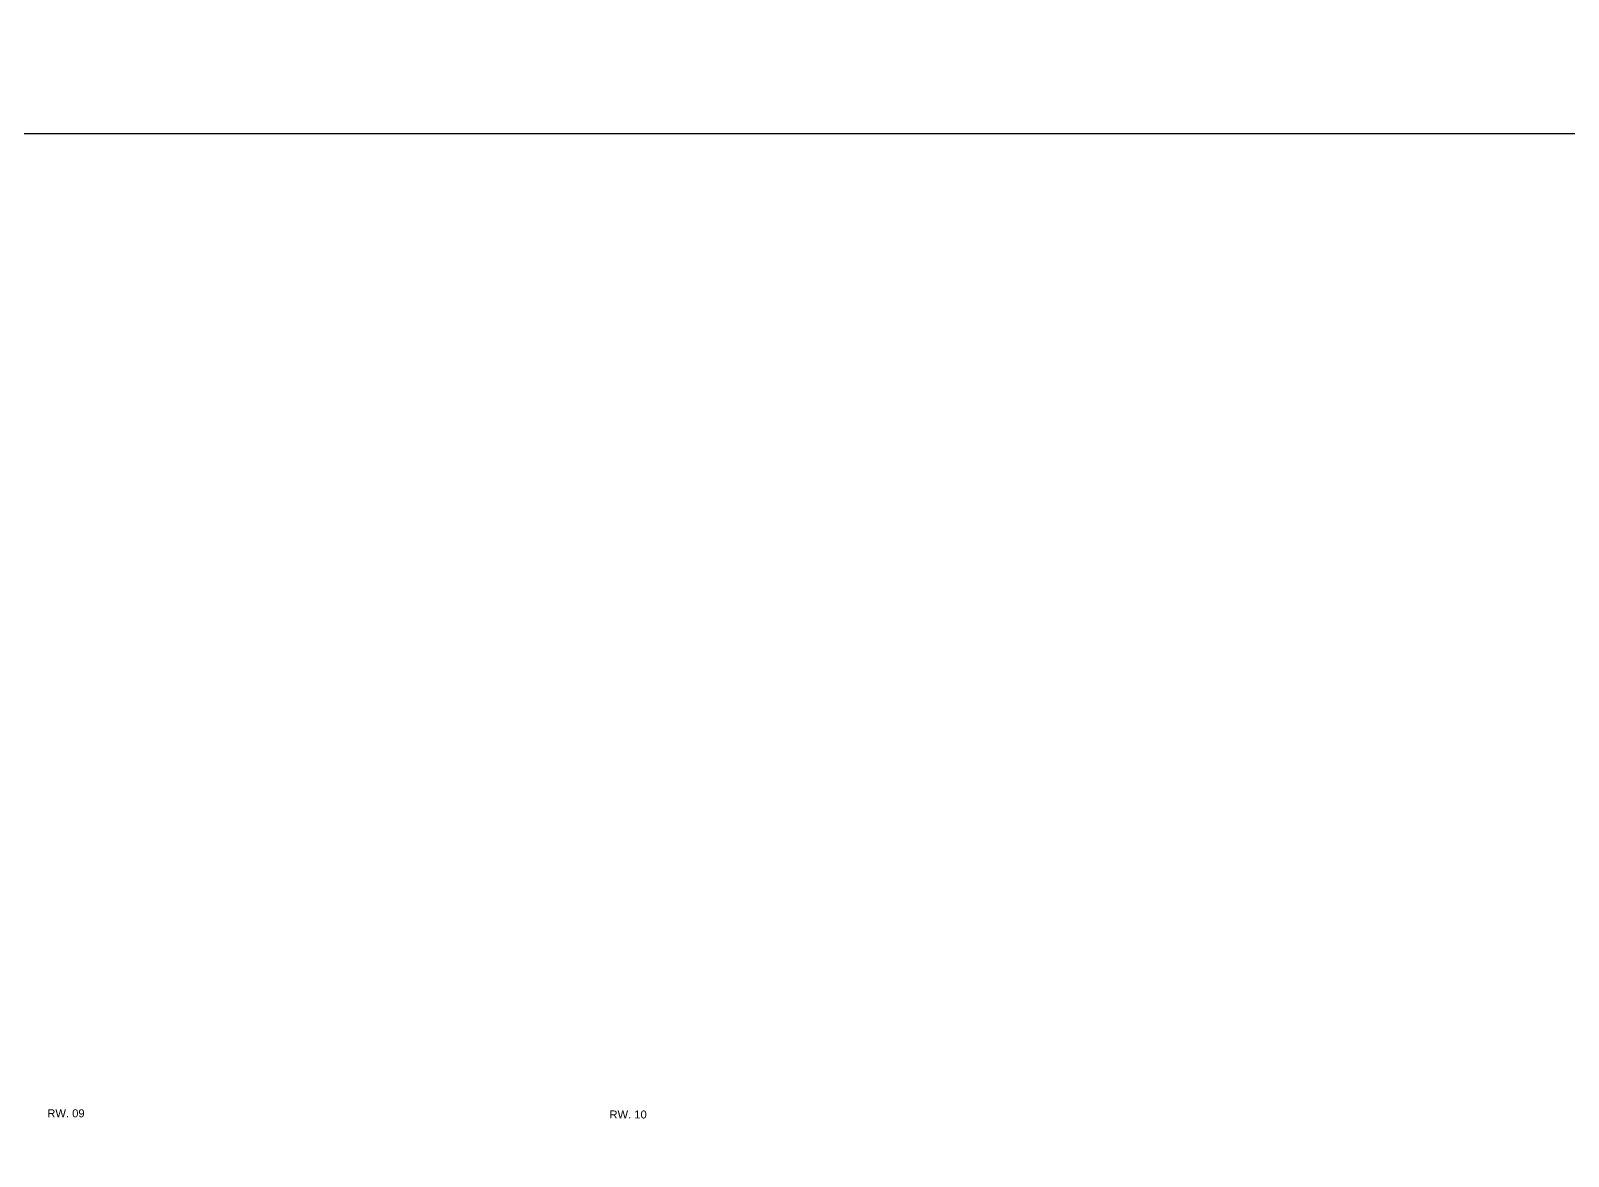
# Model space of a CAD drawing. Header units: metres. Extents: x -686 to 1359326, y 0 to 5497342.
# Drawn here: x 680975.1 to 681071.2, y 2748659 to 2748729.3 of the extents above; entities that cross this region are included whole.
import ezdxf
from ezdxf import colors
from ezdxf.entities.mleader import LeaderData, LeaderLine
from ezdxf.math import Vec2, Vec3

# ---------------------------------------------------------------- set-up
doc = ezdxf.new("R2010")
doc.units = ezdxf.units.M
doc.header["$LTSCALE"] = 5
for name, color, linetype in [('00_XREF_MON_HSC_PAVEMENT', 7, 'Continuous'), ('00_XREF_MON_SHRUBS', 7, 'Continuous'), ('XREF_MON_BUILDINGS$0$A_TEXT_EDIT', 7, 'Continuous')]:
    doc.layers.add(name, color=color, linetype=linetype)
doc.layers.add('XREF_MON_BUILDINGS$0$00_AUX', color=3, linetype='Continuous', plot=False)
doc.layers.add('XREF_MON_SFT_SHRUBS$0$00-Signage', color=7, linetype='Continuous', lineweight=0)
doc.styles.add('XREF_MON_BUILDINGS$0$Arial_4', font='arial.ttf', dxfattribs={"height": 1.8})
doc.styles.add('XREF_MON_SFT_SHRUBS$0$TER-200', font='ARIALN.TTF', dxfattribs={"height": 1})

# ---------------------------------------------------------------- blocks, each defined once
blk = doc.blocks.new('XREF_MON_BUILDINGS')
at = {"layer": 'XREF_MON_BUILDINGS$0$00_AUX'}
blk.add_lwpolyline([(680817.846, 2748722.902), (681113.245, 2748722.902), (681113.245, 2748454.757), (680817.846, 2748454.757)], close=True, dxfattribs=at)
at = {"layer": 'XREF_MON_BUILDINGS$0$A_TEXT_EDIT', "color": 22, "lineweight": 211, "char_height": 0.5, "attachment_point": 1, "rotation": 0.00007, "line_spacing_factor": 0.938532, "style": 'XREF_MON_BUILDINGS$0$Arial_4'}
for s, insert in [('RW. 09', (680976.184, 2748661.912)), ('RW. 10', (681011.31, 2748661.84))]:
    blk.add_mtext_dynamic_manual_height_columns(s, width=4.64077, gutter_width=0.02, heights=[0], dxfattribs=dict(at, insert=insert))
blk = doc.blocks.new('XREF_MON_SFT_SHRUBS')
at = {"layer": 'XREF_MON_SFT_SHRUBS$0$00-Signage'}
ml = blk.add_multileader_mtext('Standard', dxfattribs=at)
ml.set_content('56-STI', color=256, style='XREF_MON_SFT_SHRUBS$0$TER-200')
ml.set_leader_properties(color=256)
ml.build(insert=Vec2(0, 0))
ml.multileader.update_dxf_attribs({"text_left_attachment_type": 2, "dogleg_length": 0.15, "arrow_head_size": 0.05})
ctx = ml.context
ctx.base_point, ctx.char_height, ctx.arrow_head_size, ctx.landing_gap_size, ctx.plane_origin, ctx.plane_x_axis, ctx.plane_y_axis = Vec3(1359324.784, 5497340.858), 0.5, 0.05, 0.09, Vec3(1359310.258, 5497335.53), Vec3(0.901863, 0.432023), Vec3(-0.432023, 0.901863)
ctx.left_attachment = 2
notes = []
notes.append((ctx, [(0, (0, 0, 0), (0, 0), (1, 0), 1, [])]))
ctx.mtext.insert, ctx.mtext.text_direction, ctx.mtext.rotation, ctx.mtext.width, ctx.mtext.defined_height, ctx.mtext.flow_direction = Vec3(1359324.754, 5497341.13), Vec3(0.901863, 0.432023), 0.446734, 0.55359, 0.155, 5
for ctx, leaders in notes:
    for number, flags, end, landing, length, lines in leaders:
        leader = LeaderData()
        leader.index, (leader.has_last_leader_line, leader.has_dogleg_vector, leader.attachment_direction) = number, flags
        leader.last_leader_point, leader.dogleg_vector, leader.dogleg_length = Vec3(end), Vec3(landing), length
        for number, points, colour, breaks in lines:
            line = LeaderLine()
            line.index, line.vertices, line.color, line.breaks = number, Vec3.list(points), colors.encode_raw_color(colour), breaks
            leader.lines.append(line)
        ctx.leaders.append(leader)

msp = doc.modelspace()

# ---------------------------------------------------------------- block references
at = {"layer": '00_XREF_MON_HSC_PAVEMENT'}
msp.add_blockref('XREF_MON_BUILDINGS', (0, 0), dxfattribs=at)

# ---------------------------------------------------------------- next in the draw order: block references
at = {"layer": '00_XREF_MON_SHRUBS'}
msp.add_blockref('XREF_MON_SFT_SHRUBS', (0, 0), dxfattribs=at)

doc.saveas('drawing.dxf')
